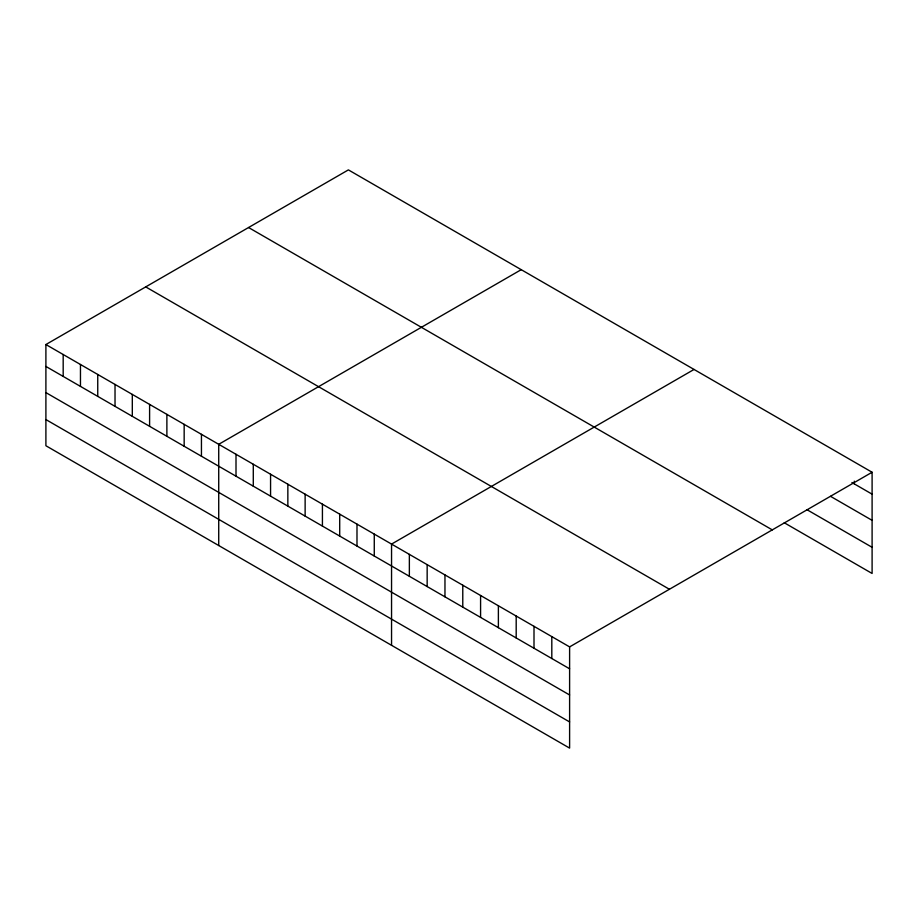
<?xml version="1.0" encoding="UTF-8"?>
<svg xmlns="http://www.w3.org/2000/svg" width="918" height="918" viewBox="0 0 918 918"><rect width="100%" height="100%" fill="white"/><g stroke="black" fill="none" stroke-linecap="round" stroke-linejoin="round"><path stroke-width="1.38" d="M45.9 344.537L569.608 646.892L569.608 748.113L45.9 445.746L45.9 344.537L348.392 169.887L872.1 472.254L872.1 573.463L784.259 522.755M521.217 269.674L218.725 444.312L218.725 545.521M694.042 369.449L391.55 544.087L391.55 645.308M569.608 646.892L872.1 472.254M851.915 482.512L872.1 494.159M830.549 496.34L872.1 520.334M806.807 509.605L872.1 547.3M248.571 227.526L772.279 529.881M145.721 286.898L669.429 589.264M45.9 366.443L569.608 668.797M45.9 392.606L569.608 694.972M45.9 419.572L569.608 721.938M854.291 481.147L854.291 483.878M551.81 636.61L551.81 658.516M534.001 626.328L534.001 648.234M516.191 616.058L516.191 637.964M498.382 605.777L498.382 627.683M480.584 595.495L480.584 617.401M462.775 585.214L462.775 607.119M444.966 574.932L444.966 596.838M427.157 564.65L427.157 586.556M409.359 554.369L409.359 576.274M374.269 534.115L374.269 556.021M356.987 524.132L356.987 546.038M339.706 514.16L339.706 536.066M322.425 504.177L322.425 526.083M305.132 494.205L305.132 516.111M287.85 484.222L287.85 506.128M270.569 474.25L270.569 496.156M253.288 464.267L253.288 486.173M236.006 454.284L236.006 476.201M201.444 434.329L201.444 456.235M184.162 424.357L184.162 446.263M166.881 414.374L166.881 436.279M149.6 404.402L149.6 426.308M132.307 394.419L132.307 416.324M115.025 384.447L115.025 406.353M97.744 374.464L97.744 396.369M80.463 364.492L80.463 386.398M63.181 354.509L63.181 376.414"/></g></svg>
